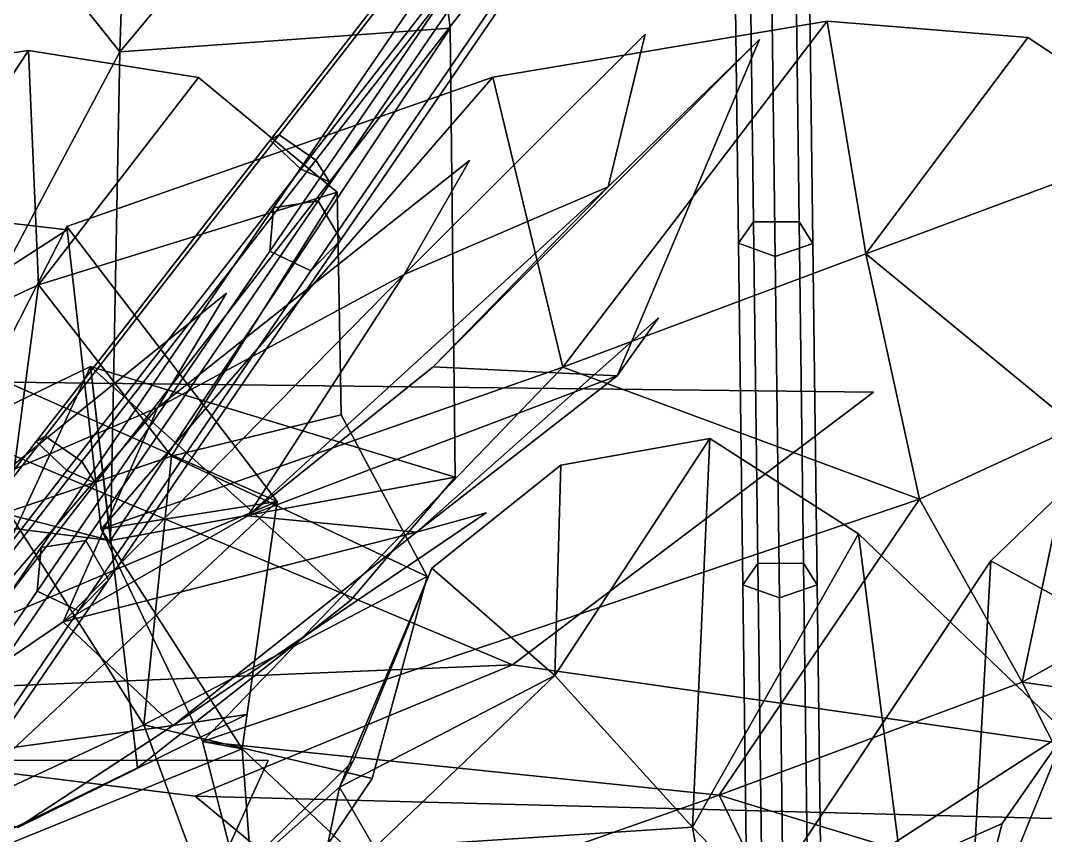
# Model space of a CAD drawing. Header units: metres. Extents: x -317 to 277, y -489 to 236.
# Drawn here: x 89.35 to 109.94, y -37.51 to -21.14 of the extents above; entities that cross this region are included whole.
import ezdxf

# ---------------------------------------------------------------- set-up
doc = ezdxf.new("R2010")
doc.units = ezdxf.units.M

msp = doc.modelspace()

# ---------------------------------------------------------------- linework, layer by layer
at = {"layer": 'Newplan_1Pdcel', "color": 3}
for points in [[(108.7662, -16.7297, 460.9651), (113.7418, -21.1497, 456.7866), (113.9114, -20.4346, 456.2321), (108.9358, -16.01462, 460.4106)], [(109.3702, -16.7063, 461.6595), (114.3458, -21.1263, 457.481), (113.7418, -21.1497, 456.7866), (108.7662, -16.7297, 460.9651)], [(99.06514, -17.4849, 463.9205), (94.3627, -23.5417, 462.2013), (94.5481, -23.4316, 461.3062), (99.2505, -17.3748, 463.0255)], [(99.6849, -18.06662, 464.2744), (94.9824, -24.1233, 462.5551), (94.3627, -23.5417, 462.2013), (99.06514, -17.4849, 463.9205)], [(99.2505, -17.3748, 463.0255), (94.5481, -23.4316, 461.3062), (95.2842, -23.9441, 461.0986), (99.9866, -17.8874, 462.8178)], [(99.9866, -17.8874, 462.8178), (95.2842, -23.9441, 461.0986), (95.5567, -24.3781, 461.8821), (100.2591, -18.3213, 463.6014)], [(100.2591, -18.3213, 463.6014), (95.5567, -24.3781, 461.8821), (94.9824, -24.1233, 462.5551), (99.6849, -18.06662, 464.2744)], [(103.6887, -18.7515, 461.6111), (103.775, -25.6127, 457.7809), (104.0737, -25.1853, 457.0221), (103.9874, -18.3242, 460.8523)], [(103.9874, -18.3242, 460.8523), (104.0737, -25.1853, 457.0221), (104.9943, -25.1816, 457.0362), (104.908, -18.3205, 460.8664)], [(104.908, -18.3205, 460.8664), (104.9943, -25.1816, 457.0362), (105.2668, -25.6156, 457.8197), (105.1805, -18.7545, 461.6499)], [(104.4218, -19.01599, 462.1012), (104.5081, -25.8771, 458.271), (103.775, -25.6127, 457.7809), (103.6887, -18.7515, 461.6111)], [(105.1805, -18.7545, 461.6499), (105.2668, -25.6156, 457.8197), (104.5081, -25.8771, 458.271), (104.4218, -19.01599, 462.1012)], [(94.3627, -23.5417, 462.2013), (89.6602, -29.5985, 460.482), (89.8457, -29.4883, 459.5869), (94.5481, -23.4316, 461.3062)], [(94.5481, -23.4316, 461.3062), (89.8457, -29.4883, 459.5869), (90.5817, -30.00094, 459.3793), (95.2842, -23.9441, 461.0986)], [(94.9824, -24.1233, 462.5551), (90.28, -30.1801, 460.8359), (89.6602, -29.5985, 460.482), (94.3627, -23.5417, 462.2013)], [(95.2842, -23.9441, 461.0986), (90.5817, -30.00094, 459.3793), (90.8542, -30.4349, 460.1628), (95.5567, -24.3781, 461.8821)], [(95.5567, -24.3781, 461.8821), (90.8542, -30.4349, 460.1628), (90.28, -30.1801, 460.8359), (94.9824, -24.1233, 462.5551)], [(103.775, -25.6127, 457.7809), (103.8612, -32.4738, 453.9507), (104.16, -32.04652, 453.1919), (104.0737, -25.1853, 457.0221)], [(104.0737, -25.1853, 457.0221), (104.16, -32.04652, 453.1919), (105.0806, -32.04284, 453.206), (104.9943, -25.1816, 457.0362)], [(104.9943, -25.1816, 457.0362), (105.0806, -32.04284, 453.206), (105.3531, -32.4768, 453.9895), (105.2668, -25.6156, 457.8197)], [(104.5081, -25.8771, 458.271), (104.5944, -32.7382, 454.4408), (103.8612, -32.4738, 453.9507), (103.775, -25.6127, 457.7809)], [(105.2668, -25.6156, 457.8197), (105.3531, -32.4768, 453.9895), (104.5944, -32.7382, 454.4408), (104.5081, -25.8771, 458.271)], [(89.6602, -29.5985, 460.482), (84.9578, -35.6552, 458.7627), (85.1432, -35.5451, 457.8677), (89.8457, -29.4883, 459.5869)], [(90.28, -30.1801, 460.8359), (85.5776, -36.2369, 459.1166), (84.9578, -35.6552, 458.7627), (89.6602, -29.5985, 460.482)], [(89.8457, -29.4883, 459.5869), (85.1432, -35.5451, 457.8677), (85.8793, -36.0577, 457.66), (90.5817, -30.00094, 459.3793)], [(90.5817, -30.00094, 459.3793), (85.8793, -36.0577, 457.66), (86.1518, -36.4916, 458.4436), (90.8542, -30.4349, 460.1628)], [(90.8542, -30.4349, 460.1628), (86.1518, -36.4916, 458.4436), (85.5776, -36.2369, 459.1166), (90.28, -30.1801, 460.8359)], [(103.8612, -32.4738, 453.9507), (103.9475, -39.335, 450.1205), (104.2463, -38.9076, 449.3617), (104.16, -32.04652, 453.1919)], [(104.16, -32.04652, 453.1919), (104.2463, -38.9076, 449.3617), (105.1668, -38.9039, 449.3758), (105.0806, -32.04284, 453.206)], [(105.0806, -32.04284, 453.206), (105.1668, -38.9039, 449.3758), (105.4393, -39.3379, 450.1593), (105.3531, -32.4768, 453.9895)], [(104.5944, -32.7382, 454.4408), (104.6806, -39.5994, 450.6106), (103.9475, -39.335, 450.1205), (103.8612, -32.4738, 453.9507)], [(105.3531, -32.4768, 453.9895), (105.4393, -39.3379, 450.1593), (104.6806, -39.5994, 450.6106), (104.5944, -32.7382, 454.4408)]]:
    msp.add_3dface(points, dxfattribs=at)
at = {"layer": 'Newplan_1Pdncle', "color": 3}
for points in [[(94.4338, -24.9008, 421.0534), (99.1026, -18.07336, 443.1298), (99.02412, -18.9449, 443.4159), (94.3552, -25.7724, 421.3396)], [(95.3294, -24.7594, 420.8203), (99.9983, -17.9319, 442.8966), (99.1026, -18.07336, 443.1298), (94.4338, -24.9008, 421.0534)], [(95.7829, -25.5469, 420.9679), (100.4518, -18.7194, 443.0443), (99.9983, -17.9319, 442.8966), (95.3294, -24.7594, 420.8203)], [(95.1842, -26.1694, 421.287), (99.8531, -19.3419, 443.3634), (100.4518, -18.7194, 443.0443), (95.7829, -25.5469, 420.9679)], [(94.3552, -25.7724, 421.3396), (99.02412, -18.9449, 443.4159), (99.8531, -19.3419, 443.3634), (95.1842, -26.1694, 421.287)], [(89.7649, -31.7283, 398.9771), (94.4338, -24.9008, 421.0534), (94.3552, -25.7724, 421.3396), (89.6864, -32.5998, 399.2632)], [(90.6605, -31.5869, 398.7439), (95.3294, -24.7594, 420.8203), (94.4338, -24.9008, 421.0534), (89.7649, -31.7283, 398.9771)], [(91.114, -32.3744, 398.8916), (95.7829, -25.5469, 420.9679), (95.3294, -24.7594, 420.8203), (90.6605, -31.5869, 398.7439)], [(90.5154, -32.9969, 399.2107), (95.1842, -26.1694, 421.287), (95.7829, -25.5469, 420.9679), (91.114, -32.3744, 398.8916)], [(89.6864, -32.5998, 399.2632), (94.3552, -25.7724, 421.3396), (95.1842, -26.1694, 421.287), (90.5154, -32.9969, 399.2107)], [(85.9917, -38.4144, 376.6676), (90.6605, -31.5869, 398.7439), (89.7649, -31.7283, 398.9771), (85.09608, -38.5558, 376.9007)], [(86.4451, -39.2019, 376.8152), (91.114, -32.3744, 398.8916), (90.6605, -31.5869, 398.7439), (85.9917, -38.4144, 376.6676)], [(85.09608, -38.5558, 376.9007), (89.7649, -31.7283, 398.9771), (89.6864, -32.5998, 399.2632), (85.01754, -39.4273, 377.1869)], [(85.8465, -39.8244, 377.1343), (90.5154, -32.9969, 399.2107), (91.114, -32.3744, 398.8916), (86.4451, -39.2019, 376.8152)], [(85.01754, -39.4273, 377.1869), (89.6864, -32.5998, 399.2632), (90.5154, -32.9969, 399.2107), (85.8465, -39.8244, 377.1343)]]:
    msp.add_3dface(points, dxfattribs=at)
at = {"layer": 'Newplan_FruitU', "color": 3}
for points in [[(85.5444, -35.9987, 458.3685), (81.5441, -47.8463, 448.4406), (91.7182, -41.7081, 450.9846)], [(85.5444, -35.9987, 458.3685), (91.7182, -41.7081, 450.9846), (81.5441, -47.8463, 448.4406)], [(85.5444, -35.9987, 458.3685), (91.7182, -41.7081, 450.9846), (94.3264, -36.00277, 454.0556)], [(85.5444, -35.9987, 458.3685), (94.3264, -36.00277, 454.0556), (91.7182, -41.7081, 450.9846)]]:
    msp.add_3dface(points, dxfattribs=at)
at = {"layer": 'Newplan_Leaf', "color": 3}
for points in [[(97.05771, -26.2377, 308.6465), (101.8975, -21.411, 305.1654), (101.1545, -24.4787, 305.8875)], [(97.05771, -26.2377, 308.6465), (101.1545, -24.4787, 305.8875), (101.8975, -21.411, 305.1654)], [(101.1545, -24.4787, 305.8875), (104.1926, -21.5186, 299.5945), (97.6376, -28.09774, 305.055)], [(101.1545, -24.4787, 305.8875), (97.6376, -28.09774, 305.055), (104.1926, -21.5186, 299.5945)], [(97.6376, -28.09774, 305.055), (104.1926, -21.5186, 299.5945), (101.3353, -28.2786, 301.5261)], [(97.6376, -28.09774, 305.055), (101.3353, -28.2786, 301.5261), (104.1926, -21.5186, 299.5945)], [(68.2577, -22.7743, 275.6804), (90.2861, -25.3402, 292.2877), (85.5955, -28.3636, 285.9676)], [(68.2577, -22.7743, 275.6804), (85.5955, -28.3636, 285.9676), (90.2861, -25.3402, 292.2877)], [(92.1092, -28.9102, 311.9916), (98.3667, -23.9484, 308.6261), (97.05771, -26.2377, 308.6465)], [(92.1092, -28.9102, 311.9916), (97.05771, -26.2377, 308.6465), (98.3667, -23.9484, 308.6261)], [(97.05771, -26.2377, 308.6465), (101.1545, -24.4787, 305.8875), (93.9151, -31.08618, 307.5044)], [(97.05771, -26.2377, 308.6465), (93.9151, -31.08618, 307.5044), (101.1545, -24.4787, 305.8875)], [(101.1545, -24.4787, 305.8875), (97.6376, -28.09774, 305.055), (93.9151, -31.08618, 307.5044)], [(101.1545, -24.4787, 305.8875), (93.9151, -31.08618, 307.5044), (97.6376, -28.09774, 305.055)], [(92.1092, -28.9102, 311.9916), (97.05771, -26.2377, 308.6465), (90.2084, -33.2212, 309.211)], [(92.1092, -28.9102, 311.9916), (90.2084, -33.2212, 309.211), (97.05771, -26.2377, 308.6465)], [(97.05771, -26.2377, 308.6465), (93.9151, -31.08618, 307.5044), (90.2084, -33.2212, 309.211)], [(97.05771, -26.2377, 308.6465), (90.2084, -33.2212, 309.211), (93.9151, -31.08618, 307.5044)], [(88.9595, -30.2676, 313.7419), (93.4891, -26.6145, 312.1431), (92.1092, -28.9102, 311.9916)], [(88.9595, -30.2676, 313.7419), (92.1092, -28.9102, 311.9916), (93.4891, -26.6145, 312.1431)], [(101.3353, -28.2786, 301.5261), (102.1686, -27.1109, 298.6233), (97.3042, -31.4194, 302.6992)], [(101.3353, -28.2786, 301.5261), (97.3042, -31.4194, 302.6992), (102.1686, -27.1109, 298.6233)], [(93.9151, -31.08618, 307.5044), (97.6376, -28.09774, 305.055), (101.3353, -28.2786, 301.5261)], [(93.9151, -31.08618, 307.5044), (101.3353, -28.2786, 301.5261), (97.6376, -28.09774, 305.055)], [(85.5955, -28.3636, 285.9676), (99.2303, -34.08637, 293.8626), (78.5025, -34.9471, 269.8152)], [(85.5955, -28.3636, 285.9676), (78.5025, -34.9471, 269.8152), (99.2303, -34.08637, 293.8626)], [(85.5955, -28.3636, 285.9676), (106.4862, -28.6059, 298.8102), (99.2303, -34.08637, 293.8626)], [(85.5955, -28.3636, 285.9676), (99.2303, -34.08637, 293.8626), (106.4862, -28.6059, 298.8102)], [(93.9151, -31.08618, 307.5044), (101.3353, -28.2786, 301.5261), (97.3042, -31.4194, 302.6992)], [(93.9151, -31.08618, 307.5044), (97.3042, -31.4194, 302.6992), (101.3353, -28.2786, 301.5261)], [(88.9595, -30.2676, 313.7419), (92.1092, -28.9102, 311.9916), (85.829, -36.2047, 311.6289)], [(88.9595, -30.2676, 313.7419), (85.829, -36.2047, 311.6289), (92.1092, -28.9102, 311.9916)], [(92.1092, -28.9102, 311.9916), (90.2084, -33.2212, 309.211), (85.829, -36.2047, 311.6289)], [(92.1092, -28.9102, 311.9916), (85.829, -36.2047, 311.6289), (90.2084, -33.2212, 309.211)], [(90.2084, -33.2212, 309.211), (93.9151, -31.08618, 307.5044), (97.3042, -31.4194, 302.6992)], [(90.2084, -33.2212, 309.211), (97.3042, -31.4194, 302.6992), (93.9151, -31.08618, 307.5044)], [(97.3042, -31.4194, 302.6992), (98.7036, -31.03013, 300.4981), (92.4132, -35.301, 304.6566)], [(97.3042, -31.4194, 302.6992), (92.4132, -35.301, 304.6566), (98.7036, -31.03013, 300.4981)], [(90.2084, -33.2212, 309.211), (97.3042, -31.4194, 302.6992), (92.4132, -35.301, 304.6566)], [(90.2084, -33.2212, 309.211), (92.4132, -35.301, 304.6566), (97.3042, -31.4194, 302.6992)], [(67.4461, -31.6883, 260.6535), (93.7916, -45.9378, 269.8252), (78.3663, -44.4491, 255.7714)], [(67.4461, -31.6883, 260.6535), (78.3663, -44.4491, 255.7714), (93.7916, -45.9378, 269.8252)], [(67.4461, -31.6883, 260.6535), (78.5025, -34.9471, 269.8152), (93.7916, -45.9378, 269.8252)], [(67.4461, -31.6883, 260.6535), (93.7916, -45.9378, 269.8252), (78.5025, -34.9471, 269.8152)], [(85.829, -36.2047, 311.6289), (90.2084, -33.2212, 309.211), (92.4132, -35.301, 304.6566)], [(85.829, -36.2047, 311.6289), (92.4132, -35.301, 304.6566), (90.2084, -33.2212, 309.211)], [(99.2303, -34.08637, 293.8626), (92.8575, -36.7223, 279.0365), (78.5025, -34.9471, 269.8152)], [(99.2303, -34.08637, 293.8626), (78.5025, -34.9471, 269.8152), (92.8575, -36.7223, 279.0365)], [(99.2303, -34.08637, 293.8626), (123.2067, -37.5121, 295.3058), (92.8575, -36.7223, 279.0365)], [(99.2303, -34.08637, 293.8626), (92.8575, -36.7223, 279.0365), (123.2067, -37.5121, 295.3058)], [(78.5025, -34.9471, 269.8152), (105.2409, -46.974, 282.0248), (93.7916, -45.9378, 269.8252)], [(78.5025, -34.9471, 269.8152), (93.7916, -45.9378, 269.8252), (105.2409, -46.974, 282.0248)], [(78.5025, -34.9471, 269.8152), (92.8575, -36.7223, 279.0365), (105.2409, -46.974, 282.0248)], [(78.5025, -34.9471, 269.8152), (105.2409, -46.974, 282.0248), (92.8575, -36.7223, 279.0365)], [(92.4132, -35.301, 304.6566), (93.8917, -35.07801, 302.4291), (89.2964, -37.3492, 305.6138)], [(92.4132, -35.301, 304.6566), (89.2964, -37.3492, 305.6138), (93.8917, -35.07801, 302.4291)], [(85.829, -36.2047, 311.6289), (92.4132, -35.301, 304.6566), (89.2964, -37.3492, 305.6138)], [(85.829, -36.2047, 311.6289), (89.2964, -37.3492, 305.6138), (92.4132, -35.301, 304.6566)], [(92.8575, -36.7223, 279.0365), (123.2067, -37.5121, 295.3058), (105.2409, -46.974, 282.0248)], [(92.8575, -36.7223, 279.0365), (105.2409, -46.974, 282.0248), (123.2067, -37.5121, 295.3058)]]:
    msp.add_3dface(points, dxfattribs=at)
at = {"layer": 'Newplan_Mrstm', "color": 3}
for points in [[(97.9831, -21.2895, 377.4338), (97.1867, -14.7881, 378.3359), (91.3444, -21.7653, 378.9842)], [(97.9831, -21.2895, 377.4338), (91.3444, -21.7653, 378.9842), (97.1867, -14.7881, 378.3359)], [(97.1867, -14.7881, 378.3359), (91.5604, -15.2667, 379.1046), (91.3444, -21.7653, 378.9842)], [(97.1867, -14.7881, 378.3359), (91.3444, -21.7653, 378.9842), (91.5604, -15.2667, 379.1046)], [(91.3444, -21.7653, 378.9842), (91.5604, -15.2667, 379.1046), (86.5935, -15.8125, 378.1795)], [(91.3444, -21.7653, 378.9842), (86.5935, -15.8125, 378.1795), (91.5604, -15.2667, 379.1046)], [(91.3444, -21.7653, 378.9842), (86.5935, -15.8125, 378.1795), (86.4385, -31.00075, 379.8976)], [(91.3444, -21.7653, 378.9842), (86.4385, -31.00075, 379.8976), (86.5935, -15.8125, 378.1795)], [(100.2416, -28.1014, 378.809), (105.5541, -21.1478, 378.2078), (98.8351, -22.2765, 376.9564)], [(100.2416, -28.1014, 378.809), (98.8351, -22.2765, 376.9564), (105.5541, -21.1478, 378.2078)], [(100.2416, -28.1014, 378.809), (106.3315, -25.8274, 378.9936), (105.5541, -21.1478, 378.2078)], [(100.2416, -28.1014, 378.809), (105.5541, -21.1478, 378.2078), (106.3315, -25.8274, 378.9936)], [(106.3315, -25.8274, 378.9936), (109.5848, -21.4808, 379.2082), (105.5541, -21.1478, 378.2078)], [(106.3315, -25.8274, 378.9936), (105.5541, -21.1478, 378.2078), (109.5848, -21.4808, 379.2082)], [(98.08428, -30.3119, 377.369), (97.9831, -21.2895, 377.4338), (91.1566, -31.5843, 379.5945)], [(98.08428, -30.3119, 377.369), (91.1566, -31.5843, 379.5945), (97.9831, -21.2895, 377.4338)], [(91.1566, -31.5843, 379.5945), (97.9831, -21.2895, 377.4338), (91.3444, -21.7653, 378.9842)], [(91.1566, -31.5843, 379.5945), (91.3444, -21.7653, 378.9842), (97.9831, -21.2895, 377.4338)], [(106.3315, -25.8274, 378.9936), (112.6241, -23.4871, 380.7303), (109.5848, -21.4808, 379.2082)], [(106.3315, -25.8274, 378.9936), (109.5848, -21.4808, 379.2082), (112.6241, -23.4871, 380.7303)], [(84.943, -28.6685, 319.2283), (89.5066, -21.7432, 316.3732), (83.7777, -22.5789, 320.1765)], [(84.943, -28.6685, 319.2283), (83.7777, -22.5789, 320.1765), (89.5066, -21.7432, 316.3732)], [(84.943, -28.6685, 319.2283), (89.709, -26.4479, 315.4012), (89.5066, -21.7432, 316.3732)], [(84.943, -28.6685, 319.2283), (89.5066, -21.7432, 316.3732), (89.709, -26.4479, 315.4012)], [(91.1566, -31.5843, 379.5945), (91.3444, -21.7653, 378.9842), (86.4385, -31.00075, 379.8976)], [(91.1566, -31.5843, 379.5945), (86.4385, -31.00075, 379.8976), (91.3444, -21.7653, 378.9842)], [(89.709, -26.4479, 315.4012), (92.9269, -22.2816, 314.056), (89.5066, -21.7432, 316.3732)], [(89.709, -26.4479, 315.4012), (89.5066, -21.7432, 316.3732), (92.9269, -22.2816, 314.056)], [(89.709, -26.4479, 315.4012), (95.7105, -24.5857, 312.468), (92.9269, -22.2816, 314.056)], [(89.709, -26.4479, 315.4012), (92.9269, -22.2816, 314.056), (95.7105, -24.5857, 312.468)], [(90.9701, -31.3588, 379.3111), (98.8351, -22.2765, 376.9564), (90.2814, -25.2778, 376.6434)], [(90.9701, -31.3588, 379.3111), (90.2814, -25.2778, 376.6434), (98.8351, -22.2765, 376.9564)], [(100.2416, -28.1014, 378.809), (98.8351, -22.2765, 376.9564), (90.9701, -31.3588, 379.3111)], [(100.2416, -28.1014, 378.809), (90.9701, -31.3588, 379.3111), (98.8351, -22.2765, 376.9564)], [(110.5598, -29.2991, 379.575), (112.6241, -23.4871, 380.7303), (106.3315, -25.8274, 378.9936)], [(110.5598, -29.2991, 379.575), (106.3315, -25.8274, 378.9936), (112.6241, -23.4871, 380.7303)], [(92.3812, -29.8874, 312.0398), (95.7105, -24.5857, 312.468), (89.709, -26.4479, 315.4012)], [(92.3812, -29.8874, 312.0398), (89.709, -26.4479, 315.4012), (95.7105, -24.5857, 312.468)], [(95.7899, -29.05917, 311.9974), (95.7105, -24.5857, 312.468), (92.3812, -29.8874, 312.0398)], [(95.7899, -29.05917, 311.9974), (92.3812, -29.8874, 312.0398), (95.7105, -24.5857, 312.468)], [(94.5051, -30.8047, 376.4881), (90.2814, -25.2778, 376.6434), (88.7507, -28.2627, 375.2748)], [(94.5051, -30.8047, 376.4881), (88.7507, -28.2627, 375.2748), (90.2814, -25.2778, 376.6434)], [(90.9701, -31.3588, 379.3111), (90.2814, -25.2778, 376.6434), (94.5051, -30.8047, 376.4881)], [(90.9701, -31.3588, 379.3111), (94.5051, -30.8047, 376.4881), (90.2814, -25.2778, 376.6434)], [(107.4134, -30.7567, 378.3981), (106.3315, -25.8274, 378.9936), (100.2416, -28.1014, 378.809)], [(107.4134, -30.7567, 378.3981), (100.2416, -28.1014, 378.809), (106.3315, -25.8274, 378.9936)], [(107.4134, -30.7567, 378.3981), (110.5598, -29.2991, 379.575), (106.3315, -25.8274, 378.9936)], [(107.4134, -30.7567, 378.3981), (106.3315, -25.8274, 378.9936), (110.5598, -29.2991, 379.575)], [(89.1108, -31.01056, 313.2451), (89.709, -26.4479, 315.4012), (84.943, -28.6685, 319.2283)], [(89.1108, -31.01056, 313.2451), (84.943, -28.6685, 319.2283), (89.709, -26.4479, 315.4012)], [(89.1108, -31.01056, 313.2451), (92.3812, -29.8874, 312.0398), (89.709, -26.4479, 315.4012)], [(89.1108, -31.01056, 313.2451), (89.709, -26.4479, 315.4012), (92.3812, -29.8874, 312.0398)], [(112.9969, -34.2717, 412.6714), (113.7743, -27.2529, 417.8743), (108.8428, -31.993, 416.7814)], [(112.9969, -34.2717, 412.6714), (108.8428, -31.993, 416.7814), (113.7743, -27.2529, 417.8743)], [(85.6787, -39.08169, 376.9401), (90.7542, -28.09088, 376.6952), (86.1558, -30.3133, 378.1642)], [(85.6787, -39.08169, 376.9401), (86.1558, -30.3133, 378.1642), (90.7542, -28.09088, 376.6952)], [(85.6787, -39.08169, 376.9401), (91.6979, -36.1518, 375.8072), (90.7542, -28.09088, 376.6952)], [(85.6787, -39.08169, 376.9401), (90.7542, -28.09088, 376.6952), (91.6979, -36.1518, 375.8072)], [(90.7542, -28.09088, 376.6952), (91.1566, -31.5843, 379.5945), (86.1558, -30.3133, 378.1642)], [(90.7542, -28.09088, 376.6952), (86.1558, -30.3133, 378.1642), (91.1566, -31.5843, 379.5945)], [(90.7542, -28.09088, 376.6952), (98.08428, -30.3119, 377.369), (91.1566, -31.5843, 379.5945)], [(90.7542, -28.09088, 376.6952), (91.1566, -31.5843, 379.5945), (98.08428, -30.3119, 377.369)], [(91.6979, -36.1518, 375.8072), (95.9879, -32.7832, 375.6637), (90.7542, -28.09088, 376.6952)], [(91.6979, -36.1518, 375.8072), (90.7542, -28.09088, 376.6952), (95.9879, -32.7832, 375.6637)], [(95.9879, -32.7832, 375.6637), (98.08428, -30.3119, 377.369), (90.7542, -28.09088, 376.6952)], [(95.9879, -32.7832, 375.6637), (90.7542, -28.09088, 376.6952), (98.08428, -30.3119, 377.369)], [(93.00406, -35.6207, 379.9379), (100.2416, -28.1014, 378.809), (90.9701, -31.3588, 379.3111)], [(93.00406, -35.6207, 379.9379), (90.9701, -31.3588, 379.3111), (100.2416, -28.1014, 378.809)], [(93.00406, -35.6207, 379.9379), (107.4134, -30.7567, 378.3981), (100.2416, -28.1014, 378.809)], [(93.00406, -35.6207, 379.9379), (100.2416, -28.1014, 378.809), (107.4134, -30.7567, 378.3981)], [(94.5051, -30.8047, 376.4881), (88.7507, -28.2627, 375.2748), (87.2706, -33.8479, 375.7524)], [(94.5051, -30.8047, 376.4881), (87.2706, -33.8479, 375.7524), (88.7507, -28.2627, 375.2748)], [(92.3812, -29.8874, 312.0398), (97.5156, -32.3111, 310.0196), (95.7899, -29.05917, 311.9974)], [(92.3812, -29.8874, 312.0398), (95.7899, -29.05917, 311.9974), (97.5156, -32.3111, 310.0196)], [(109.4752, -34.4289, 381.242), (110.5598, -29.2991, 379.575), (107.4134, -30.7567, 378.3981)], [(109.4752, -34.4289, 381.242), (107.4134, -30.7567, 378.3981), (110.5598, -29.2991, 379.575)], [(109.4752, -34.4289, 381.242), (115.5341, -31.06273, 382.4841), (110.5598, -29.2991, 379.575)], [(109.4752, -34.4289, 381.242), (110.5598, -29.2991, 379.575), (115.5341, -31.06273, 382.4841)], [(103.1956, -29.5332, 422.5017), (100.0858, -34.2964, 422.8428), (102.8464, -37.348, 417.807)], [(103.1956, -29.5332, 422.5017), (102.8464, -37.348, 417.807), (100.0858, -34.2964, 422.8428)], [(103.1956, -29.5332, 422.5017), (100.2016, -30.07128, 426.484), (100.0858, -34.2964, 422.8428)], [(103.1956, -29.5332, 422.5017), (100.0858, -34.2964, 422.8428), (100.2016, -30.07128, 426.484)], [(106.1814, -31.449, 416.9223), (103.1956, -29.5332, 422.5017), (102.8464, -37.348, 417.807)], [(106.1814, -31.449, 416.9223), (102.8464, -37.348, 417.807), (103.1956, -29.5332, 422.5017)], [(91.827, -35.2921, 312.9072), (92.3812, -29.8874, 312.0398), (89.1108, -31.01056, 313.2451)], [(91.827, -35.2921, 312.9072), (89.1108, -31.01056, 313.2451), (92.3812, -29.8874, 312.0398)], [(91.827, -35.2921, 312.9072), (97.5156, -32.3111, 310.0196), (92.3812, -29.8874, 312.0398)], [(91.827, -35.2921, 312.9072), (92.3812, -29.8874, 312.0398), (97.5156, -32.3111, 310.0196)], [(100.2016, -30.07128, 426.484), (97.6142, -32.1394, 429.0736), (100.0858, -34.2964, 422.8428)], [(100.2016, -30.07128, 426.484), (100.0858, -34.2964, 422.8428), (97.6142, -32.1394, 429.0736)], [(91.1566, -31.5843, 379.5945), (86.4385, -31.00075, 379.8976), (86.1558, -30.3133, 378.1642)], [(91.1566, -31.5843, 379.5945), (86.1558, -30.3133, 378.1642), (86.4385, -31.00075, 379.8976)], [(93.802, -35.7739, 378.2359), (94.5051, -30.8047, 376.4881), (85.6787, -39.08169, 376.9401)], [(93.802, -35.7739, 378.2359), (85.6787, -39.08169, 376.9401), (94.5051, -30.8047, 376.4881)], [(94.5051, -30.8047, 376.4881), (87.2706, -33.8479, 375.7524), (85.6787, -39.08169, 376.9401)], [(94.5051, -30.8047, 376.4881), (85.6787, -39.08169, 376.9401), (87.2706, -33.8479, 375.7524)], [(93.802, -35.7739, 378.2359), (90.9701, -31.3588, 379.3111), (94.5051, -30.8047, 376.4881)], [(93.802, -35.7739, 378.2359), (94.5051, -30.8047, 376.4881), (90.9701, -31.3588, 379.3111)], [(103.3853, -36.7029, 381.0574), (107.4134, -30.7567, 378.3981), (93.00406, -35.6207, 379.9379)], [(103.3853, -36.7029, 381.0574), (93.00406, -35.6207, 379.9379), (107.4134, -30.7567, 378.3981)], [(103.3853, -36.7029, 381.0574), (109.4752, -34.4289, 381.242), (107.4134, -30.7567, 378.3981)], [(103.3853, -36.7029, 381.0574), (107.4134, -30.7567, 378.3981), (109.4752, -34.4289, 381.242)], [(87.0611, -37.5126, 316.7344), (91.827, -35.2921, 312.9072), (89.1108, -31.01056, 313.2451)], [(87.0611, -37.5126, 316.7344), (89.1108, -31.01056, 313.2451), (91.827, -35.2921, 312.9072)], [(114.7898, -35.1918, 382.7577), (115.5341, -31.06273, 382.4841), (109.4752, -34.4289, 381.242)], [(114.7898, -35.1918, 382.7577), (109.4752, -34.4289, 381.242), (115.5341, -31.06273, 382.4841)], [(93.802, -35.7739, 378.2359), (93.00406, -35.6207, 379.9379), (90.9701, -31.3588, 379.3111)], [(93.802, -35.7739, 378.2359), (90.9701, -31.3588, 379.3111), (93.00406, -35.6207, 379.9379)], [(107.5723, -42.2489, 410.7029), (106.1814, -31.449, 416.9223), (102.8464, -37.348, 417.807)], [(107.5723, -42.2489, 410.7029), (102.8464, -37.348, 417.807), (106.1814, -31.449, 416.9223)], [(110.3429, -35.4396, 409.9814), (106.1814, -31.449, 416.9223), (107.5723, -42.2489, 410.7029)], [(110.3429, -35.4396, 409.9814), (107.5723, -42.2489, 410.7029), (106.1814, -31.449, 416.9223)], [(108.2456, -42.698, 410.8704), (108.8428, -31.993, 416.7814), (103.9449, -39.3441, 414.7208)], [(108.2456, -42.698, 410.8704), (103.9449, -39.3441, 414.7208), (108.8428, -31.993, 416.7814)], [(112.9969, -34.2717, 412.6714), (108.8428, -31.993, 416.7814), (108.2456, -42.698, 410.8704)], [(112.9969, -34.2717, 412.6714), (108.2456, -42.698, 410.8704), (108.8428, -31.993, 416.7814)], [(96.4129, -36.3672, 309.9177), (97.5156, -32.3111, 310.0196), (91.827, -35.2921, 312.9072)], [(96.4129, -36.3672, 309.9177), (91.827, -35.2921, 312.9072), (97.5156, -32.3111, 310.0196)], [(100.0858, -34.2964, 422.8428), (97.6142, -32.1394, 429.0736), (95.7584, -36.538, 425.396)], [(100.0858, -34.2964, 422.8428), (95.7584, -36.538, 425.396), (97.6142, -32.1394, 429.0736)], [(95.7584, -36.538, 425.396), (97.6142, -32.1394, 429.0736), (96.04177, -36.00509, 428.8518)], [(95.7584, -36.538, 425.396), (96.04177, -36.00509, 428.8518), (97.6142, -32.1394, 429.0736)], [(100.0858, -34.2964, 422.8428), (95.7584, -36.538, 425.396), (96.4623, -37.7623, 422.0173)], [(100.0858, -34.2964, 422.8428), (96.4623, -37.7623, 422.0173), (95.7584, -36.538, 425.396)], [(102.8464, -37.348, 417.807), (100.0858, -34.2964, 422.8428), (96.4623, -37.7623, 422.0173)], [(102.8464, -37.348, 417.807), (96.4623, -37.7623, 422.0173), (100.0858, -34.2964, 422.8428)], [(111.475, -43.226, 407.4084), (112.9969, -34.2717, 412.6714), (108.2456, -42.698, 410.8704)], [(111.475, -43.226, 407.4084), (108.2456, -42.698, 410.8704), (112.9969, -34.2717, 412.6714)], [(111.9495, -39.3201, 382.8007), (109.4752, -34.4289, 381.242), (103.3853, -36.7029, 381.0574)], [(111.9495, -39.3201, 382.8007), (103.3853, -36.7029, 381.0574), (109.4752, -34.4289, 381.242)], [(111.9495, -39.3201, 382.8007), (114.7898, -35.1918, 382.7577), (109.4752, -34.4289, 381.242)], [(111.9495, -39.3201, 382.8007), (109.4752, -34.4289, 381.242), (114.7898, -35.1918, 382.7577)], [(93.7013, -40.3884, 311.1783), (91.827, -35.2921, 312.9072), (87.0611, -37.5126, 316.7344)], [(93.7013, -40.3884, 311.1783), (87.0611, -37.5126, 316.7344), (91.827, -35.2921, 312.9072)], [(93.7013, -40.3884, 311.1783), (96.4129, -36.3672, 309.9177), (91.827, -35.2921, 312.9072)], [(93.7013, -40.3884, 311.1783), (91.827, -35.2921, 312.9072), (96.4129, -36.3672, 309.9177)], [(94.1139, -39.9603, 381.5595), (93.00406, -35.6207, 379.9379), (93.802, -35.7739, 378.2359)], [(94.1139, -39.9603, 381.5595), (93.802, -35.7739, 378.2359), (93.00406, -35.6207, 379.9379)], [(94.1139, -39.9603, 381.5595), (103.3853, -36.7029, 381.0574), (93.00406, -35.6207, 379.9379)], [(94.1139, -39.9603, 381.5595), (93.00406, -35.6207, 379.9379), (103.3853, -36.7029, 381.0574)], [(104.0126, -39.5228, 411.5213), (110.3429, -35.4396, 409.9814), (107.5723, -42.2489, 410.7029)], [(104.0126, -39.5228, 411.5213), (107.5723, -42.2489, 410.7029), (110.3429, -35.4396, 409.9814)], [(109.0734, -37.2684, 407.0739), (110.3429, -35.4396, 409.9814), (104.0126, -39.5228, 411.5213)], [(109.0734, -37.2684, 407.0739), (104.0126, -39.5228, 411.5213), (110.3429, -35.4396, 409.9814)], [(85.6787, -39.08169, 376.9401), (97.6489, -39.4062, 378.7365), (93.802, -35.7739, 378.2359)], [(85.6787, -39.08169, 376.9401), (93.802, -35.7739, 378.2359), (97.6489, -39.4062, 378.7365)], [(97.6489, -39.4062, 378.7365), (94.1139, -39.9603, 381.5595), (93.802, -35.7739, 378.2359)], [(97.6489, -39.4062, 378.7365), (93.802, -35.7739, 378.2359), (94.1139, -39.9603, 381.5595)], [(96.04177, -36.00509, 428.8518), (93.06833, -38.9316, 430.535), (95.7584, -36.538, 425.396)], [(96.04177, -36.00509, 428.8518), (95.7584, -36.538, 425.396), (93.06833, -38.9316, 430.535)], [(95.7584, -36.538, 425.396), (93.06833, -38.9316, 430.535), (94.6722, -41.8482, 424.4513)], [(95.7584, -36.538, 425.396), (94.6722, -41.8482, 424.4513), (93.06833, -38.9316, 430.535)], [(96.4623, -37.7623, 422.0173), (95.7584, -36.538, 425.396), (94.6722, -41.8482, 424.4513)], [(96.4623, -37.7623, 422.0173), (94.6722, -41.8482, 424.4513), (95.7584, -36.538, 425.396)], [(94.1139, -39.9603, 381.5595), (106.3173, -42.7481, 382.3076), (103.3853, -36.7029, 381.0574)], [(94.1139, -39.9603, 381.5595), (103.3853, -36.7029, 381.0574), (106.3173, -42.7481, 382.3076)], [(106.3173, -42.7481, 382.3076), (111.9495, -39.3201, 382.8007), (103.3853, -36.7029, 381.0574)], [(106.3173, -42.7481, 382.3076), (103.3853, -36.7029, 381.0574), (111.9495, -39.3201, 382.8007)], [(107.8197, -42.04504, 404.7535), (109.0734, -37.2684, 407.0739), (104.0126, -39.5228, 411.5213)], [(107.8197, -42.04504, 404.7535), (104.0126, -39.5228, 411.5213), (109.0734, -37.2684, 407.0739)], [(102.8464, -37.348, 417.807), (96.4623, -37.7623, 422.0173), (104.3144, -45.6267, 411.5219)], [(102.8464, -37.348, 417.807), (104.3144, -45.6267, 411.5219), (96.4623, -37.7623, 422.0173)], [(107.5723, -42.2489, 410.7029), (102.8464, -37.348, 417.807), (104.3144, -45.6267, 411.5219)], [(107.5723, -42.2489, 410.7029), (104.3144, -45.6267, 411.5219), (102.8464, -37.348, 417.807)]]:
    msp.add_3dface(points, dxfattribs=at)

doc.saveas('drawing.dxf')
